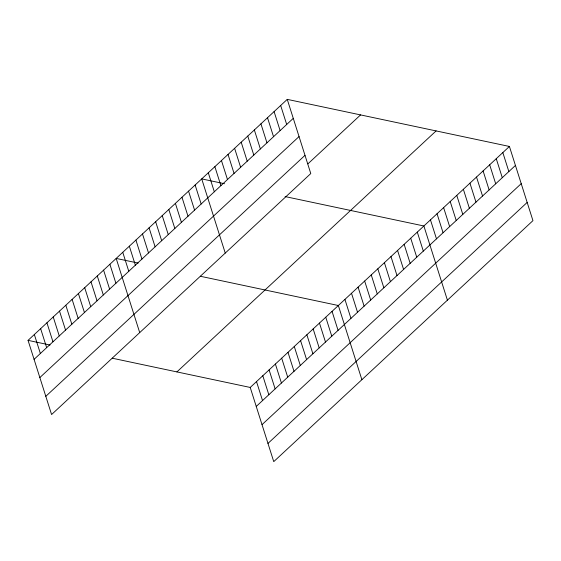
<?xml version="1.0" encoding="UTF-8"?>
<svg xmlns="http://www.w3.org/2000/svg" width="561" height="561" viewBox="0 0 561 561"><rect width="100%" height="100%" fill="white"/><g stroke="black" fill="none" stroke-linecap="round" stroke-linejoin="round"><path stroke-width="0.84" d="M287.253 99.367L310.78 173.552L51.584 414.544L28.05 340.359L287.253 99.367L509.416 146.456L532.95 220.641L273.747 461.633L250.22 387.448L112.277 358.213M34.074 359.349L293.277 118.357M39.852 377.56L299.048 136.568M45.806 396.325L305.002 155.334M307.926 163.847L360.569 114.907M176.904 371.908L436.1 130.916M250.22 387.448L509.416 146.456M256.244 406.437L515.44 165.446M262.022 424.649L521.218 183.657M267.976 443.414L527.172 202.423M224.526 183.735L201.715 178.896L225.249 253.074M285.1 196.574L423.885 225.985L447.412 300.163M138.174 263.088L116.176 258.425L139.71 332.603M200.403 276.278L338.346 305.514L361.88 379.692M28.05 340.359L50.048 345.022M502.838 152.578L508.862 171.568M496.261 158.693L502.284 177.683M489.683 164.808L495.707 183.798M483.098 170.93L489.122 189.92M476.52 177.045L482.544 196.034M469.943 183.167L475.966 202.149M463.358 189.281L469.382 208.271M456.78 195.396L462.804 214.386M450.203 201.518L456.226 220.501M443.625 207.633L449.649 226.623M437.04 213.748L443.064 232.738M430.462 219.87L436.486 238.86M417.3 232.107L423.324 251.09M410.722 238.222L416.746 257.211M404.144 244.337L410.168 263.326M397.567 250.458L403.59 269.441M390.982 256.573L397.006 275.563M384.404 262.688L390.428 281.678M377.826 268.81L383.85 287.8M371.249 274.925L377.265 293.915M364.664 281.04L370.688 300.03M358.086 287.162L364.11 306.152M351.509 293.277L357.532 312.267M344.924 299.399L350.948 318.382M280.668 105.489L286.692 124.479M274.091 111.604L280.114 130.594M332.049 311.369L338.073 330.352M267.513 117.719L273.537 136.709M325.759 317.217L331.782 336.207M260.928 123.841L266.952 142.831M319.461 323.073L325.485 342.063M254.35 129.956L260.374 148.946M313.164 328.921L319.188 347.911M247.773 136.078L253.796 155.06M306.874 334.777L312.898 353.767M241.195 142.192L247.219 161.182M300.577 340.632L306.601 359.615M234.61 148.307L240.634 167.297M294.28 346.481L300.303 365.47M228.032 154.429L234.056 173.419M287.989 352.336L294.013 371.326M221.455 160.544L227.478 179.534M281.692 358.184L287.716 377.174M214.87 166.659L220.894 185.649M275.402 364.04L281.419 383.03M208.292 172.781L214.316 191.771M269.105 369.895L275.128 388.878M262.807 375.744L268.831 394.734M195.137 185.018L201.161 204.001M256.517 381.599L262.534 400.589M188.552 191.133L194.576 210.123M181.974 197.248L187.998 216.237M175.397 203.37L181.42 222.352M168.819 209.484L174.836 228.474M162.234 215.599L168.258 234.589M155.656 221.721L161.68 240.711M149.079 227.836L155.102 246.826M142.494 233.958L148.518 252.941M135.916 240.073L141.94 259.063M129.339 246.188L135.362 265.178M122.761 252.31L128.785 271.293M109.886 264.28L115.91 283.263M103.589 270.129L109.612 289.118M97.291 275.984L103.315 294.974M91.001 281.832L97.025 300.822M84.704 287.688L90.728 306.678M78.407 293.543L84.431 312.526M72.117 299.392L78.14 318.382M65.819 305.247L71.843 324.237M59.522 311.096L65.546 330.085M53.232 316.951L59.256 335.941M46.935 322.806L52.958 341.789M40.637 328.655L46.661 347.645M34.347 334.51L40.371 353.5"/></g></svg>
